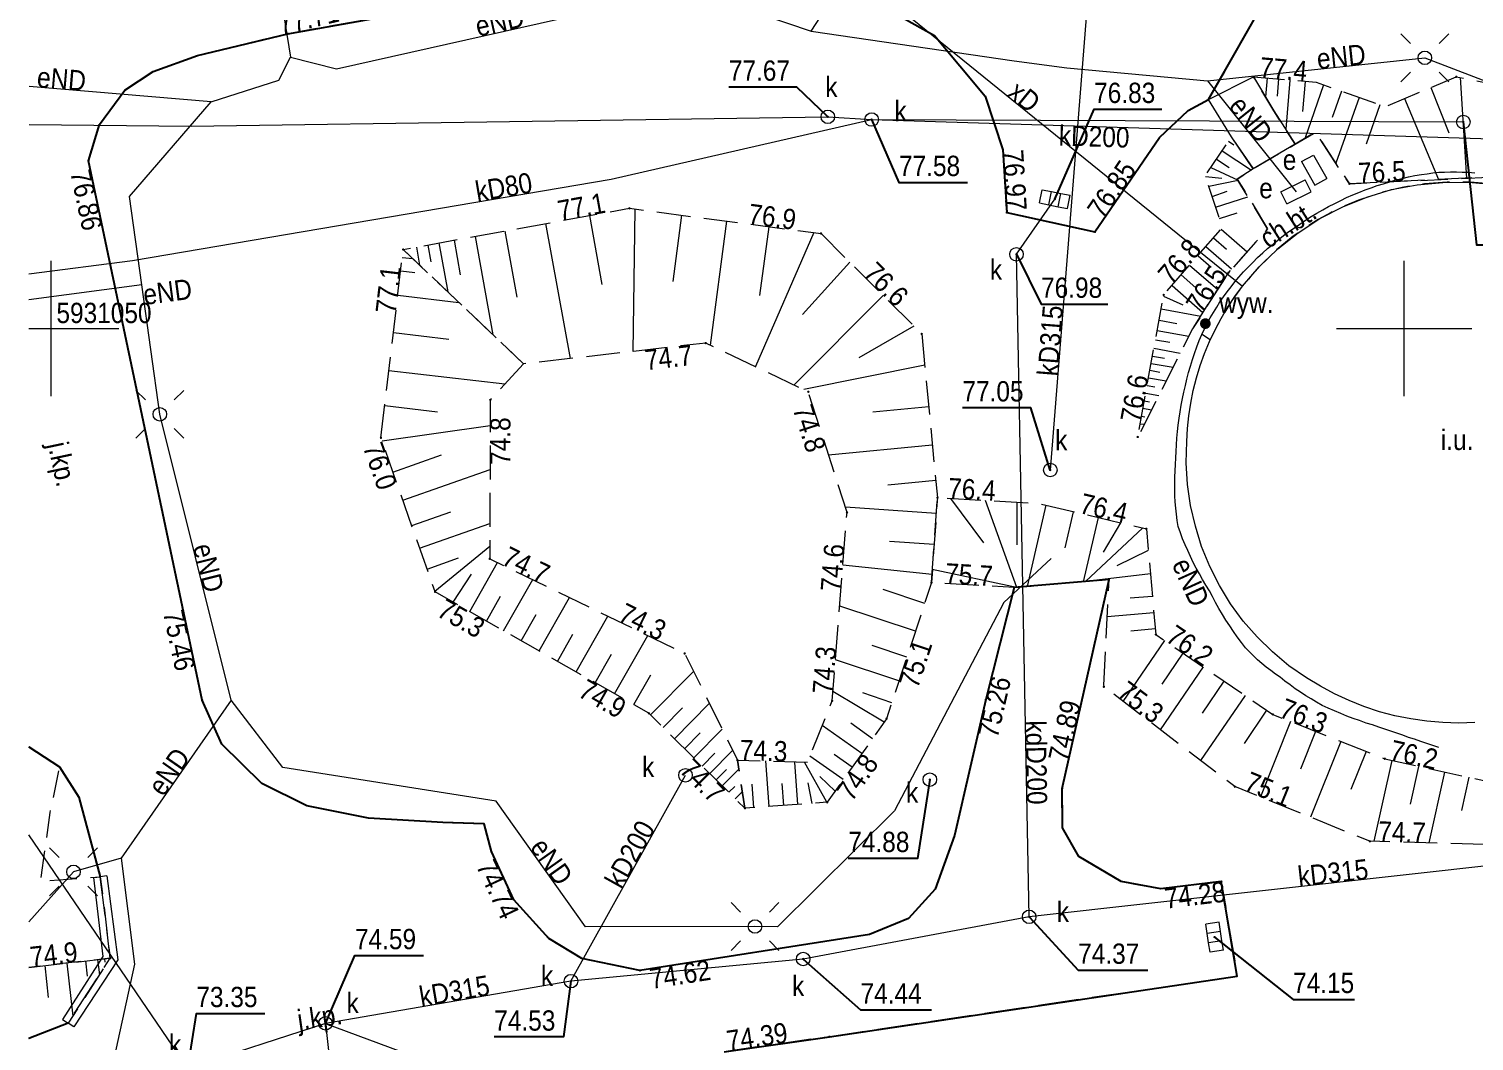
# Model space of a CAD drawing. Extents: x 6533599 to 6533816, y 5930979 to 5931116.
# Drawn here: x 6533599.2 to 6533652.6, y 5931023.7 to 5931061.1 of the extents above; entities that cross this region are included whole.
import ezdxf
from ezdxf.enums import TextEntityAlignment as Align

# ---------------------------------------------------------------- set-up
doc = ezdxf.new("R2010")
doc.units = 0
for name, pattern in [('1.5_0.5', [2, 1.5, -0.5]), ('mz1.0_0.5', [1.5, 1, -0.5]), ('mz1.25_0.5', [1.75, 1.25, -0.5])]:
    doc.linetypes.add(name, pattern=pattern)
doc.layers.get('0').update_dxf_attribs({"color": 2, "lineweight": 5})
doc.styles.get("Standard").update_dxf_attribs({"font": 'txt', "width": 0.75})
doc.linetypes.add('450-500k', pattern='A,2.5,0,[7,ksztalty.shx,S=0.714,R=0,X=0,Y=0],2.5', length=5)

# ---------------------------------------------------------------- blocks, each defined once
blk = doc.blocks.new('SM01')
at = {"color": 0, "linetype": 'Continuous', "lineweight": 13}
for p, q in [((-0.53, 0.531), (-0.883, 0.884)), ((0.531, 0.531), (0.884, 0.884)), ((-0.53, -0.53), (-0.883, -0.883)), ((0.531, -0.53), (0.884, -0.883))]:
    blk.add_line(p, q, dxfattribs=at)
blk.add_circle((0, 0), 0.25, dxfattribs=at)
blk = doc.blocks.new('PW02')
at = {"linetype": 'Continuous', "lineweight": 13}
h = blk.add_hatch(color=0, dxfattribs=at)
edge = h.paths.add_edge_path()
edge.add_arc((0, 0), 0.045, 0, 360)
blk = doc.blocks.new('PW01')
at = {"linetype": 'Continuous', "lineweight": 13}
h = blk.add_hatch(color=0, dxfattribs=at)
edge = h.paths.add_edge_path()
edge.add_arc((0, 0), 0.045, 0, 360)
blk = doc.blocks.new('US22')
at = {"color": 0, "linetype": 'Continuous', "lineweight": 13}
blk.add_circle((0, 0), 0.25, dxfattribs=at)
blk = doc.blocks.new('US05')
at = {"color": 0, "linetype": 'Continuous', "lineweight": 13}
for p, q in [((-0.525, -0.25), (-0.525, 0.25)), ((-0.525, 0.25), (-0.175, 0.25)), ((-0.175, -0.25), (-0.175, 0.25)), ((-0.175, 0.25), (0.175, 0.25)), ((0.175, -0.25), (0.175, 0.25)), ((0.175, 0.25), (0.525, 0.25)), ((0.525, -0.25), (0.525, 0.25)), ((-0.525, -0.25), (-0.175, -0.25)), ((-0.175, -0.25), (0.175, -0.25)), ((0.175, -0.25), (0.525, -0.25))]:
    blk.add_line(p, q, dxfattribs=at)
blk = doc.blocks.new('US24')
at = {"linetype": 'Continuous', "lineweight": 0}
h = blk.add_hatch(color=0, dxfattribs=at)
edge = h.paths.add_edge_path()
edge.add_arc((0, 0), 0.2, 0, 360)
blk = doc.blocks.new('US18')
at = {"color": 0, "linetype": 'Continuous', "lineweight": 13}
for p, q in [((-0.5, -0.25), (-0.5, 0.25)), ((-0.5, 0.25), (0.5, 0.25)), ((0.5, -0.25), (0.5, 0.25)), ((-0.5, -0.25), (0.5, -0.25))]:
    blk.add_line(p, q, dxfattribs=at)

msp = doc.modelspace()

# ---------------------------------------------------------------- linework, layer by layer
at = {"layer": '000 Inne (niezydentyfikowane)', "color": 7, "linetype": 'CONTINUOUS', "lineweight": 13}
for p, q in [((6533644.93, 5931059.26), (6533644.87, 5931058.56)), ((6533645.35, 5931059.22), (6533645.3, 5931058.58)), ((6533652.06, 5931059.27), (6533652.3, 5931055.55)), ((6533645.77, 5931059.18), (6533645.62, 5931057.36)), ((6533646.34, 5931059.13), (6533646.24, 5931058.02)), ((6533647.02, 5931059), (6533646.32, 5931057.01)), ((6533647.68, 5931058.77), (6533647.34, 5931057.8)), ((6533650.98, 5931058.91), (6533651.64, 5931057.23)), ((6533648.33, 5931058.54), (6533647.47, 5931056.11)), ((6533649.1, 5931058.27), (6533648.59, 5931056.81)), ((6533650.01, 5931058.5), (6533651.26, 5931055.5)), ((6533643.27, 5931056.57), (6533644.35, 5931055.85)), ((6533643.5, 5931056.92), (6533643.7, 5931056.79)), ((6533643.06, 5931056.26), (6533643.53, 5931055.95)), ((6533642.66, 5931055.62), (6533643.26, 5931055.55)), ((6533642.78, 5931055.26), (6533643.86, 5931055.48)), ((6533642.85, 5931055.95), (6533643.86, 5931055.48)), ((6533642.9, 5931054.88), (6533643.45, 5931055.07)), ((6533621.57, 5931054.41), (6533621.5, 5931049.15)), ((6533643.03, 5931054.48), (6533644.22, 5931054.87)), ((6533618.27, 5931053.88), (6533619.18, 5931048.89)), ((6533619.89, 5931054.17), (6533620.35, 5931051.62)), ((6533623.3, 5931054.19), (6533622.98, 5931051.74)), ((6533624.96, 5931053.97), (6533624.35, 5931049.38)), ((6533643.17, 5931054.06), (6533643.82, 5931054.27)), ((6533615.67, 5931053.4), (6533616.33, 5931049.77)), ((6533616.77, 5931053.6), (6533617.21, 5931051.16)), ((6533628.18, 5931053.55), (6533626.03, 5931048.59)), ((6533626.52, 5931053.76), (6533626.18, 5931051.22)), ((6533642.95, 5931053.35), (6533643.43, 5931052.93)), ((6533643.23, 5931053.67), (6533644.19, 5931052.83)), ((6533613.5, 5931053.01), (6533613.62, 5931052.34)), ((6533613.92, 5931053.08), (6533614.03, 5931052.46)), ((6533614.33, 5931053.16), (6533614.66, 5931051.35)), ((6533614.89, 5931053.26), (6533615.12, 5931051.98)), ((6533642.67, 5931053.03), (6533643.62, 5931052.2)), ((6533612.98, 5931052.62), (6533613.37, 5931052.58)), ((6533629.51, 5931052.45), (6533627.77, 5931050.52)), ((6533642.07, 5931052.34), (6533643.11, 5931051.44)), ((6533642.38, 5931052.69), (6533642.87, 5931052.27)), ((6533612.92, 5931052.13), (6533613.44, 5931052.07)), ((6533641.75, 5931051.98), (6533642.3, 5931051.5)), ((6533612.81, 5931051.23), (6533615.07, 5931050.96)), ((6533630.75, 5931051.22), (6533627.45, 5931047.91)), ((6533641.42, 5931051.59), (6533642.56, 5931050.59)), ((6533641.02, 5931050.72), (6533642.48, 5931050.46)), ((6533641.1, 5931051.19), (6533641.82, 5931050.87)), ((6533640.94, 5931050.31), (6533641.59, 5931050.19)), ((6533612.65, 5931049.85), (6533614.7, 5931049.61)), ((6533631.88, 5931050.09), (6533629.85, 5931048.91)), ((6533640.87, 5931049.93), (6533642.04, 5931049.71)), ((6533640.75, 5931049.27), (6533641.72, 5931049.09)), ((6533640.81, 5931049.58), (6533641.34, 5931049.49)), ((6533632.28, 5931048.64), (6533627.81, 5931047.74)), ((6533640.65, 5931048.71), (6533641.46, 5931048.57)), ((6533640.7, 5931048.98), (6533641.14, 5931048.9)), ((6533612.48, 5931048.45), (6533616.77, 5931047.95)), ((6533640.55, 5931048.18), (6533641.2, 5931048.06)), ((6533640.6, 5931048.46), (6533640.97, 5931048.39)), ((6533640.45, 5931047.61), (6533640.93, 5931047.52)), ((6533640.5, 5931047.89), (6533640.78, 5931047.84)), ((6533612.33, 5931047.15), (6533614.28, 5931046.92)), ((6533632.43, 5931047.11), (6533630.36, 5931046.91)), ((6533640.34, 5931047.05), (6533640.66, 5931046.99)), ((6533640.39, 5931047.33), (6533640.59, 5931047.29)), ((6533612.23, 5931045.85), (6533616.23, 5931046.41)), ((6533640.24, 5931046.48), (6533640.39, 5931046.46)), ((6533640.29, 5931046.76), (6533640.41, 5931046.74)), ((6533612.63, 5931044.69), (6533614.43, 5931045.33)), ((6533632.56, 5931045.69), (6533628.73, 5931045.32)), ((6533613, 5931043.66), (6533616.22, 5931044.79)), ((6533632.69, 5931044.38), (6533630.92, 5931044.21)), ((6533613.33, 5931042.72), (6533614.77, 5931043.23)), ((6533632.71, 5931043.16), (6533629.35, 5931043.4)), ((6533633.23, 5931043.72), (6533634.45, 5931042.08)), ((6533634.51, 5931043.65), (6533635.67, 5931040.44)), ((6533635.69, 5931043.58), (6533635.68, 5931042.01)), ((6533636.76, 5931043.47), (6533636.06, 5931040.47)), ((6533637.77, 5931043.23), (6533637.46, 5931041.9)), ((6533613.62, 5931041.88), (6533616.21, 5931042.79)), ((6533638.69, 5931043.02), (6533638.14, 5931040.64)), ((6533639.52, 5931042.82), (6533638.87, 5931041.74)), ((6533632.63, 5931042.02), (6533630.98, 5931042.13)), ((6533640.34, 5931042.63), (6533638.22, 5931040.65)), ((6533614.18, 5931040.29), (6533616.21, 5931041.96)), ((6533640.54, 5931041.8), (6533639.38, 5931041.23)), ((6533613.9, 5931041.1), (6533615.06, 5931041.53)), ((6533615.47, 5931039.54), (6533616.5, 5931041.35)), ((6533632.55, 5931040.91), (6533629.26, 5931041.25)), ((6533632.56, 5931041.11), (6533635.67, 5931040.44)), ((6533614.86, 5931039.89), (6533615.54, 5931040.92)), ((6533616.72, 5931038.83), (6533617.8, 5931040.72)), ((6533640.62, 5931040.93), (6533638.22, 5931040.65)), ((6533616.09, 5931039.19), (6533616.61, 5931040.11)), ((6533618.03, 5931038.09), (6533619.16, 5931040.06)), ((6533632.28, 5931039.84), (6533630.75, 5931040.35)), ((6533640.69, 5931040.1), (6533639.87, 5931040.03)), ((6533631.94, 5931038.82), (6533629.14, 5931039.74)), ((6533640.75, 5931039.49), (6533639.02, 5931039.34)), ((6533617.37, 5931038.46), (6533617.92, 5931039.43)), ((6533619.4, 5931037.31), (6533620.57, 5931039.37)), ((6533618.71, 5931037.7), (6533619.28, 5931038.71)), ((6533620.82, 5931036.5), (6533622.05, 5931038.65)), ((6533641.14, 5931038.47), (6533639.6, 5931036.22)), ((6533640.8, 5931038.9), (6533639.9, 5931038.82)), ((6533620.11, 5931036.91), (6533620.71, 5931037.96)), ((6533631.62, 5931037.86), (6533630.34, 5931038.28)), ((6533641.82, 5931038), (6533641.04, 5931036.86)), ((6533622.15, 5931035.72), (6533623.74, 5931037.33)), ((6533631.33, 5931036.98), (6533628.98, 5931037.75)), ((6533642.57, 5931037.5), (6533640.98, 5931035.17)), ((6533621.53, 5931036.1), (6533622.16, 5931037.2)), ((6533643.33, 5931036.97), (6533642.53, 5931035.79)), ((6533630.78, 5931035.45), (6533628.89, 5931036.58)), ((6533631.06, 5931036.17), (6533629.99, 5931036.53)), ((6533644.12, 5931036.44), (6533642.47, 5931034.04)), ((6533622.62, 5931035.26), (6533623.33, 5931035.98)), ((6533623.04, 5931034.84), (6533624.32, 5931036.14)), ((6533644.91, 5931035.9), (6533644.08, 5931034.67)), ((6533623.75, 5931034.13), (6533624.8, 5931035.19)), ((6533629.96, 5931034.29), (6533628.49, 5931035.33)), ((6533630.35, 5931034.84), (6533629.55, 5931035.41)), ((6533645.8, 5931035.48), (6533644.69, 5931032.69)), ((6533623.41, 5931034.47), (6533623.99, 5931035.06)), ((6533646.72, 5931035.11), (6533646.17, 5931033.71)), ((6533647.65, 5931034.74), (6533646.54, 5931031.94)), ((6533624.06, 5931033.83), (6533624.53, 5931034.31)), ((6533624.34, 5931033.56), (6533625.18, 5931034.41)), ((6533629.27, 5931033.33), (6533628.04, 5931034.2)), ((6533629.6, 5931033.79), (6533628.93, 5931034.26)), ((6533648.59, 5931034.37), (6533648.03, 5931032.97)), ((6533624.58, 5931033.32), (6533624.96, 5931033.7)), ((6533624.8, 5931033.1), (6533625.41, 5931033.72)), ((6533626.53, 5931032.33), (6533626.41, 5931034.02)), ((6533627.59, 5931032.41), (6533627.48, 5931033.98)), ((6533628.67, 5931032.49), (6533627.84, 5931033.97)), ((6533649.54, 5931034.04), (6533648.88, 5931031.05)), ((6533650.53, 5931033.82), (6533650.22, 5931032.42)), ((6533651.49, 5931033.61), (6533650.91, 5931030.99)), ((6533625.04, 5931032.86), (6533625.26, 5931033.08)), ((6533625.97, 5931032.29), (6533625.91, 5931033.16)), ((6533627.07, 5931032.37), (6533627.01, 5931033.19)), ((6533628.12, 5931032.45), (6533627.98, 5931033.21)), ((6533628.97, 5931032.9), (6533628.41, 5931033.44)), ((6533652.38, 5931033.42), (6533652.11, 5931032.19)), ((6533625.28, 5931032.62), (6533625.54, 5931032.88)), ((6533601.72, 5931026.68), (6533601.79, 5931026.11)), ((6533601.98, 5931026.71), (6533601.99, 5931026.58)), ((6533599.77, 5931026.46), (6533599.9, 5931025.28)), ((6533600.58, 5931026.55), (6533600.8, 5931024.59)), ((6533601.27, 5931026.63), (6533601.33, 5931026.07))]:
    msp.add_line(p, q, dxfattribs=at)
at = {"layer": 'chodnik (powierzchnia)', "color": 7, "linetype": 'mz1.0_0.5', "lineweight": 18, "flags": 128}
msp.add_lwpolyline([(6533658.56, 5931052.93), (6533657.9, 5931053.46), (6533657.21, 5931053.93), (6533656.47, 5931054.34), (6533655.71, 5931054.68), (6533654.91, 5931054.97), (6533654.1, 5931055.18), (6533653.27, 5931055.33), (6533652.43, 5931055.41), (6533651.59, 5931055.41), (6533650.75, 5931055.35), (6533649.92, 5931055.21), (6533649.11, 5931055.01), (6533648.31, 5931054.74), (6533647.8, 5931054.53), (6533647.3, 5931054.29), (6533646.82, 5931054.03), (6533646.35, 5931053.73), (6533645.9, 5931053.41), (6533645.47, 5931053.07), (6533645.06, 5931052.7), (6533644.67, 5931052.31), (6533644.3, 5931051.9), (6533643.95, 5931051.47), (6533643.63, 5931051.03), (6533643.34, 5931050.56), (6533643.07, 5931050.08), (6533642.83, 5931049.58), (6533642.18, 5931049.99), (6533643.5, 5931052.06), (6533644.95, 5931053.68), (6533643.83, 5931055.52), (6533644.42, 5931055.9), (6533645.97, 5931056.81), (6533646.72, 5931057.25), (6533647.97, 5931055.35), (6533655.02, 5931055.68), (6533659.03, 5931053.59)], close=True, dxfattribs=at)
msp.add_lwpolyline([(6533599.185, 5931034.543), (6533600.31, 5931033.8), (6533599.96, 5931032.12), (6533599.6, 5931029.57), (6533601.82, 5931029.74), (6533602.19, 5931026.73), (6533599.184, 5931026.391)], dxfattribs=at)
at = {"layer": 'inne urządzenie techniczne - siec inna (powierzchnia)', "color": 7, "linetype": 'CONTINUOUS', "lineweight": 18, "flags": 128}
msp.add_lwpolyline([(6533652.61, 5931035.44), (6533652.01, 5931035.42), (6533651.42, 5931035.44), (6533650.83, 5931035.49), (6533650.24, 5931035.57), (6533649.65, 5931035.69), (6533649.08, 5931035.84), (6533648.51, 5931036.03), (6533647.96, 5931036.25), (6533647.42, 5931036.5), (6533646.9, 5931036.78), (6533646.39, 5931037.09), (6533645.74, 5931037.54), (6533645.13, 5931038.05), (6533644.57, 5931038.6), (6533644.05, 5931039.19), (6533643.58, 5931039.83), (6533643.17, 5931040.5), (6533642.81, 5931041.21), (6533642.51, 5931041.94), (6533642.28, 5931042.69), (6533642.1, 5931043.46), (6533641.99, 5931044.24), (6533641.94, 5931045.03), (6533641.96, 5931045.82), (6533641.99, 5931046.3), (6533642.04, 5931046.77), (6533642.11, 5931047.24), (6533642.2, 5931047.71), (6533642.32, 5931048.17), (6533642.46, 5931048.63), (6533642.62, 5931049.08), (6533642.8, 5931049.52), (6533643.01, 5931049.95), (6533643.23, 5931050.37), (6533643.47, 5931050.78), (6533643.74, 5931051.18), (6533644.02, 5931051.56), (6533644.64, 5931052.28), (6533645.33, 5931052.94), (6533646.08, 5931053.54), (6533646.88, 5931054.06), (6533647.73, 5931054.5), (6533648.62, 5931054.85), (6533649.53, 5931055.13), (6533650.47, 5931055.31), (6533651.42, 5931055.4), (6533652.37, 5931055.41), (6533653.32, 5931055.32)], dxfattribs=at)
at = {"layer": 'jezdnia (powierzchnia)', "color": 7, "linetype": '1.5_0.5', "lineweight": 18, "flags": 128}
for points in [[(6533600.03, 5931071.72), (6533600.61, 5931070.06), (6533601.18, 5931069.04), (6533601.69, 5931068.43), (6533602.06, 5931068.01), (6533604.53, 5931066.09), (6533606.13, 5931065.27), (6533607.6, 5931065.06), (6533613.58, 5931066.48), (6533615.17, 5931066.86), (6533615.77, 5931067.21), (6533616.51, 5931068.14), (6533616.88, 5931069.6), (6533616.81, 5931070.81), (6533623.41, 5931072.42), (6533622.11, 5931077.92), (6533623.49, 5931078.29), (6533622.94, 5931080.34), (6533621.6, 5931080.06), (6533621.2, 5931081.73), (6533625.9, 5931082.69), (6533626.47, 5931080.79), (6533627.43, 5931077), (6533627.94, 5931076.51), (6533633.1, 5931074.92), (6533632.47, 5931071.02), (6533630.22, 5931070.82), (6533628.29, 5931070.39), (6533627.47, 5931069.89), (6533627.26, 5931068.87), (6533627.8, 5931067.88), (6533631.82, 5931065.28), (6533645.04, 5931062.47), (6533642.77, 5931058.46), (6533642.02, 5931058.05), (6533640.95, 5931057.06), (6533638.57, 5931053.57), (6533635.31, 5931054.29), (6533635.17, 5931056.6), (6533634.52, 5931058.58), (6533632.64, 5931060.83), (6533631.08, 5931061.7), (6533624.74, 5931063.75), (6533608.75, 5931060.89), (6533605.41, 5931060.09), (6533603.78, 5931059.5), (6533602.73, 5931058.8), (6533601.79, 5931057.54), (6533601.38, 5931056.2), (6533605.58, 5931036.27), (6533606.31, 5931034.64), (6533607.79, 5931033.18), (6533609.45, 5931032.36), (6533611.73, 5931031.91), (6533614.48, 5931031.75), (6533616, 5931031.69), (6533616.27, 5931030.67), (6533617.1, 5931028.89), (6533618.39, 5931027.46), (6533619.61, 5931026.72), (6533621.76, 5931026.28), (6533630.24, 5931027.61), (6533631.68, 5931028.2), (6533632.67, 5931029.28), (6533633.38, 5931031.26), (6533634.54, 5931036.29), (6533635.59, 5931040.43), (6533639.09, 5931040.72), (6533637.36, 5931033), (6533637.37, 5931031.55), (6533637.97, 5931030.49), (6533639.54, 5931029.56), (6533641, 5931029.29), (6533643.24, 5931029.56), (6533643.83, 5931026.07), (6533628.76, 5931023.83), (6533599.184, 5931019.61)], [(6533599.184, 5931023.763), (6533600.63, 5931024.33), (6533602.19, 5931026.73), (6533601.82, 5931029.74), (6533601.03, 5931032.68), (6533600.31, 5931033.8), (6533599.185, 5931034.543)]]:
    msp.add_lwpolyline(points, dxfattribs=at)
at = {"layer": 'krawężnik (linia)', "color": 7, "linetype": 'CONTINUOUS', "lineweight": 25, "flags": 128}
for points in [[(6533599.184, 5931019.61), (6533628.76, 5931023.83), (6533643.83, 5931026.07), (6533643.24, 5931029.56), (6533641, 5931029.29), (6533639.54, 5931029.56), (6533637.97, 5931030.49), (6533637.37, 5931031.55), (6533637.36, 5931033), (6533639.09, 5931040.72), (6533635.59, 5931040.43), (6533634.54, 5931036.29), (6533633.38, 5931031.26), (6533632.67, 5931029.28), (6533631.68, 5931028.2), (6533630.24, 5931027.61), (6533621.76, 5931026.28), (6533619.61, 5931026.72), (6533618.39, 5931027.46), (6533617.1, 5931028.89), (6533616.27, 5931030.67), (6533616, 5931031.69), (6533614.48, 5931031.75), (6533611.73, 5931031.91), (6533609.45, 5931032.36), (6533607.79, 5931033.18), (6533606.31, 5931034.64), (6533605.58, 5931036.27), (6533601.38, 5931056.2), (6533601.79, 5931057.54), (6533602.73, 5931058.8), (6533603.78, 5931059.5), (6533605.41, 5931060.09), (6533608.75, 5931060.89), (6533624.74, 5931063.75)], [(6533631.08, 5931061.7), (6533632.64, 5931060.83), (6533634.52, 5931058.58), (6533635.17, 5931056.6), (6533635.31, 5931054.29), (6533638.57, 5931053.57), (6533640.95, 5931057.06), (6533642.02, 5931058.05), (6533642.77, 5931058.46), (6533645.04, 5931062.47)], [(6533599.185, 5931034.543), (6533600.31, 5931033.8), (6533601.03, 5931032.68), (6533601.82, 5931029.74)], [(6533600.63, 5931024.33), (6533599.184, 5931023.763)]]:
    msp.add_lwpolyline(points, dxfattribs=at)
at = {"layer": 'murek oporowy (linia)', "color": 0, "lineweight": 18}
for p, q in [((6533601.572, 5931029.709), (6533601.82, 5931029.74)), ((6533601.572, 5931029.709), (6533601.914, 5931026.794)), ((6533601.914, 5931026.794), (6533600.421, 5931024.466)), ((6533600.421, 5931024.466), (6533600.63, 5931024.33))]:
    msp.add_line(p, q, dxfattribs=at)
at = {"layer": 'murek oporowy (linia)', "color": 0, "linetype": '450-500k', "lineweight": 18}
for p, q in [((6533602.068, 5931029.771), (6533601.82, 5931029.74)), ((6533602.068, 5931029.771), (6533602.466, 5931026.666)), ((6533602.466, 5931026.666), (6533600.839, 5931024.194)), ((6533600.839, 5931024.194), (6533600.63, 5931024.33))]:
    msp.add_line(p, q, dxfattribs=at)
at = {"layer": 'przewód elektroenergetyczny (linia)', "color": 1, "linetype": 'CONTINUOUS', "lineweight": 18, "flags": 128}
for points in [[(6533607.44, 5931068.68), (6533607.7, 5931067.12), (6533608.85, 5931060.03), (6533610.55, 5931059.6), (6533623.56, 5931062.53), (6533628.08, 5931060.99), (6533632.74, 5931068.15)], [(6533628.08, 5931060.99), (6533635.59, 5931059.89), (6533637.53, 5931059.63), (6533642.73, 5931059.15), (6533650.76, 5931060), (6533655.41, 5931058.21), (6533658.21, 5931056.32), (6533661.57, 5931053.29), (6533664.95, 5931047.53), (6533666.74, 5931047)], [(6533636.95, 5931041.5), (6533635.21, 5931039.87), (6533631.16, 5931032.18), (6533626.84, 5931027.89), (6533626.01, 5931027.9), (6533619.75, 5931027.89), (6533616.45, 5931032.53), (6533608.57, 5931033.78), (6533606.65, 5931036.27), (6533604.02, 5931046.83), (6533603.36, 5931051.61), (6533602.9, 5931054.88), (6533605.92, 5931058.38), (6533608.42, 5931059.18), (6533608.85, 5931060.03)], [(6533605.92, 5931058.38), (6533599.187, 5931058.941)], [(6533642.73, 5931059.15), (6533646, 5931055.05)], [(6533651.27, 5931034.52), (6533651.05, 5931034.59), (6533650.83, 5931034.67), (6533650.61, 5931034.74), (6533650.38, 5931034.82), (6533650.16, 5931034.89), (6533649.94, 5931034.97), (6533649.72, 5931035.04), (6533649.5, 5931035.12), (6533649.28, 5931035.19), (6533649.06, 5931035.27), (6533648.82, 5931035.35), (6533648.59, 5931035.42), (6533648.35, 5931035.51), (6533648.11, 5931035.59), (6533647.88, 5931035.68), (6533647.65, 5931035.77), (6533647.42, 5931035.87), (6533647.19, 5931035.97), (6533646.96, 5931036.07), (6533646.76, 5931036.19), (6533646.56, 5931036.31), (6533646.36, 5931036.43), (6533646.16, 5931036.56), (6533645.97, 5931036.69), (6533645.78, 5931036.83), (6533645.59, 5931036.97), (6533645.41, 5931037.11), (6533645.24, 5931037.23), (6533645.07, 5931037.36), (6533644.9, 5931037.49), (6533644.74, 5931037.62), (6533644.58, 5931037.76), (6533644.43, 5931037.9), (6533644.28, 5931038.05), (6533644.13, 5931038.2), (6533643.98, 5931038.4), (6533643.83, 5931038.6), (6533643.69, 5931038.8), (6533643.55, 5931039.01), (6533643.41, 5931039.22), (6533643.28, 5931039.43), (6533643.15, 5931039.65), (6533643.03, 5931039.87), (6533642.91, 5931040.09), (6533642.8, 5931040.31), (6533642.67, 5931040.51), (6533642.55, 5931040.72), (6533642.43, 5931040.93), (6533642.31, 5931041.14), (6533642.2, 5931041.35), (6533642.1, 5931041.57), (6533642, 5931041.79), (6533641.9, 5931042.01), (6533641.81, 5931042.23), (6533641.73, 5931042.45), (6533641.65, 5931042.68), (6533641.61, 5931042.91), (6533641.58, 5931043.14), (6533641.56, 5931043.36), (6533641.54, 5931043.59), (6533641.52, 5931043.82), (6533641.52, 5931044.05), (6533641.52, 5931044.28), (6533641.52, 5931044.51), (6533641.53, 5931044.74), (6533641.55, 5931044.97), (6533641.56, 5931045.22), (6533641.57, 5931045.46), (6533641.58, 5931045.7), (6533641.6, 5931045.95), (6533641.62, 5931046.19), (6533641.65, 5931046.43), (6533641.68, 5931046.68), (6533641.72, 5931046.92), (6533641.76, 5931047.16), (6533641.8, 5931047.41), (6533641.85, 5931047.65), (6533641.91, 5931047.89), (6533641.96, 5931048.13), (6533642.03, 5931048.37), (6533642.1, 5931048.61), (6533642.17, 5931048.85), (6533642.25, 5931049.08), (6533642.33, 5931049.32), (6533642.42, 5931049.55), (6533642.52, 5931049.78), (6533642.62, 5931049.99), (6533642.72, 5931050.19), (6533642.83, 5931050.39), (6533642.95, 5931050.59), (6533643.07, 5931050.79), (6533643.19, 5931050.98), (6533643.32, 5931051.17), (6533643.46, 5931051.36), (6533643.6, 5931051.54), (6533643.74, 5931051.72), (6533643.89, 5931051.9), (6533644.06, 5931052.09), (6533644.23, 5931052.27), (6533644.41, 5931052.44), (6533644.58, 5931052.62), (6533644.77, 5931052.79), (6533644.95, 5931052.95), (6533645.15, 5931053.12), (6533645.34, 5931053.27), (6533645.54, 5931053.43), (6533645.74, 5931053.58), (6533645.94, 5931053.72), (6533646.14, 5931053.86), (6533646.35, 5931054), (6533646.56, 5931054.14), (6533646.77, 5931054.26), (6533646.99, 5931054.39), (6533647.2, 5931054.51), (6533647.43, 5931054.62), (6533647.65, 5931054.73), (6533647.87, 5931054.84), (6533648.1, 5931054.94), (6533648.32, 5931055.03), (6533648.55, 5931055.12), (6533648.77, 5931055.2), (6533649, 5931055.28), (6533649.23, 5931055.35), (6533649.46, 5931055.42), (6533649.69, 5931055.49), (6533649.92, 5931055.54), (6533650.16, 5931055.6), (6533650.39, 5931055.65), (6533650.63, 5931055.69), (6533650.85, 5931055.72), (6533651.06, 5931055.75), (6533651.28, 5931055.77), (6533651.49, 5931055.78), (6533651.71, 5931055.79), (6533651.93, 5931055.79), (6533652.14, 5931055.78), (6533652.36, 5931055.77), (6533652.61, 5931055.75)], [(6533603.36, 5931051.61), (6533599.186, 5931051.057)], [(6533606.65, 5931036.27), (6533602.59, 5931030.43), (6533600.83, 5931029.92), (6533599.184, 5931028.076)], [(6533602.59, 5931030.43), (6533603.09, 5931026.51), (6533600, 5931012.41), (6533599.183, 5931012.152)]]:
    msp.add_lwpolyline(points, dxfattribs=at)
at = {"layer": 'przewód kanalizacyjny (linia)', "color": 34, "linetype": 'CONTINUOUS', "lineweight": 18, "flags": 128}
for points in [[(6533638.55, 5931065.38), (6533636.92, 5931044.77)], [(6533599.186, 5931052.02), (6533603.01, 5931052.51), (6533620.69, 5931055.52), (6533630.32, 5931057.72)], [(6533599.187, 5931057.538), (6533605.18, 5931057.48), (6533628.7, 5931057.82), (6533630.32, 5931057.72), (6533655.19, 5931056.95)], [(6533630.32, 5931057.72), (6533652.18, 5931057.63)], [(6533636.14, 5931028.26), (6533635.67, 5931052.74), (6533637.09, 5931054.78)], [(6533653.12, 5931035.41), (6533654.05, 5931030.25), (6533636.14, 5931028.26), (6533627.79, 5931026.7), (6533619.21, 5931025.88), (6533610.14, 5931024.32), (6533605.06, 5931022.67), (6533599.184, 5931021.686)], [(6533619.21, 5931025.88), (6533623.44, 5931033.49)], [(6533605.06, 5931022.67), (6533599.185, 5931031.287)], [(6533610.14, 5931024.32), (6533613.29, 5931023.15)], [(6533610.14, 5931024.32), (6533610.38, 5931022.22)]]:
    msp.add_lwpolyline(points, dxfattribs=at)
at = {"layer": 'przewód niezidentyfikowany (linia)', "color": 7, "linetype": 'CONTINUOUS', "lineweight": 18, "flags": 128}
msp.add_lwpolyline([(6533622.33, 5931076.98), (6533624.87, 5931077.56), (6533627.55, 5931064.9), (6533644.02, 5931051.56)], dxfattribs=at)
at = {"layer": 'punkt o określonej wysokości (sieć kanalizacyjna)-Atr2', "color": 7, "flags": 128}
for points in [[(6533628.7, 5931057.82), (6533627.55, 5931058.92), (6533625.045, 5931058.92)], [(6533630.32, 5931057.72), (6533631.33, 5931055.4), (6533633.862, 5931055.4)], [(6533637.09, 5931054.78), (6533638.54, 5931058.1), (6533641.04, 5931058.1)], [(6533652.18, 5931057.63), (6533652.67, 5931053.09), (6533654.904, 5931053.09)], [(6533635.67, 5931052.74), (6533636.58, 5931050.9), (6533639.048, 5931050.9)], [(6533636.92, 5931044.77), (6533636.2, 5931047.07), (6533633.674, 5931047.07)], [(6533632.47, 5931033.33), (6533632.02, 5931030.42), (6533629.456, 5931030.42)], [(6533636.14, 5931028.26), (6533637.95, 5931026.29), (6533640.519, 5931026.29)], [(6533642.99, 5931027.51), (6533645.89, 5931025.21), (6533648.161, 5931025.21)], [(6533610.14, 5931024.32), (6533611.23, 5931026.83), (6533613.762, 5931026.83)], [(6533627.79, 5931026.7), (6533629.91, 5931024.82), (6533632.537, 5931024.82)], [(6533619.21, 5931025.88), (6533618.94, 5931023.82), (6533616.376, 5931023.82)], [(6533605.06, 5931022.67), (6533605.37, 5931024.69), (6533607.902, 5931024.69)]]:
    msp.add_lwpolyline(points, dxfattribs=at)
at = {"layer": 'schody w ciągu komunikacyjnym', "color": 7, "linetype": 'CONTINUOUS', "lineweight": 18, "flags": 128}
msp.add_lwpolyline([(6533645.18, 5931058.04), (6533645.97, 5931056.81), (6533644.42, 5931055.9), (6533643.61, 5931057.08), (6533642.77, 5931058.46), (6533644.43, 5931059.3)], close=True, dxfattribs=at)
msp.add_lwpolyline([(6533645.18, 5931058.04), (6533645.97, 5931056.81), (6533644.42, 5931055.9), (6533643.61, 5931057.08), (6533642.77, 5931058.46), (6533644.43, 5931059.3)], close=True, dxfattribs=at)
at = {"layer": 'skarpa nieumocniona (powierzchnia)', "color": 7, "linetype": 'mz1.25_0.5', "lineweight": 18, "flags": 128}
for points in [[(6533655.06, 5931058.68), (6533659.16, 5931055.08), (6533659.03, 5931053.59), (6533655.02, 5931055.68), (6533647.97, 5931055.35), (6533646.72, 5931057.25), (6533645.97, 5931056.81), (6533645.18, 5931058.04), (6533644.43, 5931059.3), (6533646.74, 5931059.1), (6533649.3, 5931058.2), (6533651.92, 5931059.3)], [(6533644.42, 5931055.9), (6533643.83, 5931055.52), (6533644.95, 5931053.68), (6533643.5, 5931052.06), (6533642.18, 5931049.99), (6533640.15, 5931045.99), (6533641.11, 5931051.24), (6533643.28, 5931053.73), (6533642.65, 5931055.64), (6533643.61, 5931057.08)], [(6533628.45, 5931053.51), (6533632.17, 5931049.8), (6533632.75, 5931043.75), (6533632.53, 5931040.61), (6533630.87, 5931035.58), (6533628.68, 5931032.49), (6533625.64, 5931032.27), (6533625.36, 5931034.05), (6533627.95, 5931033.97), (6533628.86, 5931036.24), (6533629.41, 5931043.2), (6533627.98, 5931047.66), (6533624.19, 5931049.46), (6533617.46, 5931048.69), (6533613.01, 5931052.92), (6533621.37, 5931054.44)], [(6533617.46, 5931048.69), (6533616.23, 5931047.36), (6533616.21, 5931041.49), (6533623.41, 5931037.99), (6533625.36, 5931034.05), (6533625.64, 5931032.27), (6533622.09, 5931035.78), (6533614.19, 5931040.27), (6533612.19, 5931045.96), (6533613.01, 5931052.92)], [(6533666.18, 5931040.77), (6533664.68, 5931036.59), (6533662.61, 5931032.98), (6533660.53, 5931030.71), (6533655.38, 5931030.86), (6533648.73, 5931031.05), (6533643.74, 5931033.07), (6533638.9, 5931036.76), (6533639.09, 5931040.72), (6533635.59, 5931040.43), (6533632.53, 5931040.61), (6533632.75, 5931043.75), (6533636.45, 5931043.54), (6533640.47, 5931042.6), (6533640.82, 5931038.69), (6533645.14, 5931035.74), (6533649.28, 5931034.1), (6533653.9, 5931033.08), (6533658.14, 5931032.14), (6533660.38, 5931035.4), (6533664.31, 5931041.51), (6533664.97, 5931044.05)]]:
    msp.add_lwpolyline(points, close=True, dxfattribs=at)
for points in [[(6533599.184, 5931026.391), (6533602.19, 5931026.73), (6533600.63, 5931024.33)], [(6533600.63, 5931024.33), (6533599.184, 5931023.763)]]:
    msp.add_lwpolyline(points, dxfattribs=at)
at = {"layer": 'Wstawianie ramki sekcyjnej z opisem', "color": 7, "linetype": 'CONTINUOUS', "lineweight": 13, "flags": 128}
for points in [[(6533600, 5931047.5), (6533600, 5931052.5)], [(6533650, 5931047.5), (6533650, 5931052.5)], [(6533599.186, 5931050), (6533602.5, 5931050)], [(6533647.5, 5931050), (6533652.5, 5931050)]]:
    msp.add_lwpolyline(points, dxfattribs=at)

# ---------------------------------------------------------------- block references
at = {"layer": 'kratka ściekowa (punkt)', "color": 7, "linetype": 'CONTINUOUS', "lineweight": 18}
for p, rotation in [((6533637.09, 5931054.78), 348.689), ((6533642.99, 5931027.51), 98.793)]:
    msp.add_blockref('US05', p, dxfattribs=dict(at, rotation=rotation))
at = {"layer": 'latarnia (punkt)', "color": 7, "linetype": 'CONTINUOUS', "lineweight": 18}
for p in [(6533650.76, 5931060), (6533604.02, 5931046.83), (6533600.83, 5931029.92), (6533626.01, 5931027.9)]:
    msp.add_blockref('SM01', p, dxfattribs=at)
at = {"layer": 'punkt o określonej wysokości (sieć kanalizacyjna)', "color": 34, "linetype": 'CONTINUOUS', "lineweight": 13}
for p in [(6533628.7, 5931057.82), (6533630.32, 5931057.72), (6533652.18, 5931057.63), (6533635.67, 5931052.74), (6533642.65, 5931050.18), (6533636.92, 5931044.77), (6533632.47, 5931033.33), (6533636.14, 5931028.26), (6533627.79, 5931026.7), (6533619.21, 5931025.88), (6533610.14, 5931024.32)]:
    msp.add_blockref('PW01', p, dxfattribs=at)
for p, rotation in [((6533637.09, 5931054.78), 348.689), ((6533642.99, 5931027.51), 98.793)]:
    msp.add_blockref('PW01', p, dxfattribs=dict(at, rotation=rotation))
at = {"layer": 'punkt wysokościowy naturalny', "color": 7, "linetype": 'CONTINUOUS', "lineweight": 13}
for p in [(6533644.43, 5931059.3), (6533651.92, 5931059.3), (6533647.97, 5931055.35), (6533621.37, 5931054.44), (6533628.45, 5931053.51), (6533613.01, 5931052.92), (6533643.5, 5931052.06), (6533641.11, 5931051.24), (6533632.17, 5931049.8), (6533624.19, 5931049.46), (6533627.98, 5931047.66), (6533616.23, 5931047.36), (6533612.19, 5931045.96), (6533640.15, 5931045.99), (6533632.75, 5931043.75), (6533629.41, 5931043.2), (6533640.47, 5931042.6), (6533616.21, 5931041.49), (6533632.53, 5931040.61), (6533614.19, 5931040.27), (6533640.82, 5931038.69), (6533623.41, 5931037.99), (6533638.9, 5931036.76), (6533628.86, 5931036.24), (6533622.09, 5931035.78), (6533645.14, 5931035.74), (6533630.87, 5931035.58), (6533649.28, 5931034.1), (6533625.36, 5931034.05), (6533643.74, 5931033.07), (6533628.68, 5931032.49), (6533625.64, 5931032.27), (6533648.73, 5931031.05), (6533602.19, 5931026.73)]:
    msp.add_blockref('PW01', p, dxfattribs=at)
at = {"layer": 'punkt wysokościowy sztuczny', "color": 7, "linetype": 'CONTINUOUS', "lineweight": 13}
for p in [(6533608.75, 5931060.89), (6533601.38, 5931056.2), (6533635.31, 5931054.29), (6533638.57, 5931053.57), (6533605.58, 5931036.27), (6533634.54, 5931036.29), (6533637.36, 5931033), (6533616.27, 5931030.67), (6533643.24, 5931029.56), (6533621.76, 5931026.28), (6533628.76, 5931023.83)]:
    msp.add_blockref('PW02', p, dxfattribs=at)
at = {"layer": 'szafa elektroenergetyczna (punkt)', "color": 7, "linetype": 'CONTINUOUS', "lineweight": 18}
for p, rotation in [((6533646.67, 5931055.85), 299.248), ((6533646, 5931055.05), 26.175)]:
    msp.add_blockref('US18', p, dxfattribs=dict(at, rotation=rotation))
at = {"layer": 'wywietrznik (punkt)', "color": 7, "linetype": 'CONTINUOUS', "lineweight": 13}
msp.add_blockref('US24', (6533642.65, 5931050.18), dxfattribs=at)
at = {"layer": 'właz okrągły - siec kanalizacyjna (punkt)', "color": 7, "linetype": 'CONTINUOUS', "lineweight": 18}
for p in [(6533628.7, 5931057.82), (6533630.32, 5931057.72), (6533652.18, 5931057.63), (6533635.67, 5931052.74), (6533636.92, 5931044.77), (6533623.44, 5931033.49), (6533632.47, 5931033.33), (6533636.14, 5931028.26), (6533627.79, 5931026.7), (6533619.21, 5931025.88), (6533610.14, 5931024.32)]:
    msp.add_blockref('US22', p, dxfattribs=at)

# ---------------------------------------------------------------- texts
at = {"layer": 'chodnik (powierzchnia)-Atr17', "color": 7, "width": 0.9}
msp.add_text('ch.bt.', height=0.75, rotation=32.471, dxfattribs=at).set_placement((6533644.97, 5931052.93))
at = {"layer": 'inne urządzenie techniczne - siec inna (powierzchnia)-Atr17', "color": 7, "width": 0.9}
msp.add_text('i.u.', height=0.75, dxfattribs=at).set_placement((6533651.35, 5931045.51))
at = {"layer": 'jezdnia (powierzchnia)-Atr17', "color": 7, "width": 0.9}
for rotation, p in [(281.9, (6533599.88, 5931045.72)), (281.9, (6533599.88, 5931045.72)), (281.9, (6533599.88, 5931045.72)), (8.119, (6533609.16, 5931024.07)), (8.119, (6533609.16, 5931024.07)), (8.119, (6533609.16, 5931024.07))]:
    msp.add_text('j.kp.', height=0.75, rotation=rotation, dxfattribs=at).set_placement(p)
at = {"layer": 'przewód elektroenergetyczny (linia)-Atr1', "color": 1, "width": 0.9}
for rotation, p in [(12.692, (6533615.78, 5931060.78)), (6.042, (6533646.81, 5931059.58)), (-4.76, (6533599.46, 5931058.92)), (-51.426, (6533643.48, 5931058.2)), (-76.015, (6533605.24, 5931041.94)), (55.193, (6533604.15, 5931032.67)), (-54.579, (6533617.67, 5931030.82))]:
    msp.add_text('eND', height=0.75, rotation=rotation, dxfattribs=at).set_placement(p)
for rotation, p in [(7.552, (6533603.36, 5931051.61)), (-65.556, (6533642.08, 5931041.6))]:
    msp.add_text('eND', height=0.75, rotation=rotation, dxfattribs=at).set_placement(p, align=Align.TOP_LEFT)
at = {"layer": 'przewód kanalizacyjny (linia)-Atr1', "color": 34, "width": 0.9}
msp.add_text('kD200', height=0.75, rotation=-1.773, dxfattribs=at).set_placement((6533637.25, 5931057.51), align=Align.TOP_LEFT)
for s, rotation, p in [('kD80', 9.662, (6533615.75, 5931054.68)), ('kD315', 85.478, (6533637.19, 5931048.22)), ('kdD200', -88.9, (6533636, 5931035.51)), ('kD200', 60.933, (6533621.08, 5931029.25)), ('kD315', 6.34, (6533646.11, 5931029.37)), ('kD315', 9.759, (6533613.68, 5931024.93))]:
    msp.add_text(s, height=0.75, rotation=rotation, dxfattribs=at).set_placement(p)
at = {"layer": 'przewód niezidentyfikowany (linia)-Atr1', "color": 7, "width": 0.9}
msp.add_text('xD', height=0.75, rotation=-39.006, dxfattribs=at).set_placement((6533635.3, 5931058.62))
at = {"layer": 'punkt o określonej wysokości (sieć kanalizacyjna)-Atr2', "color": 34, "width": 0.9}
for s, p in [('77.67', (6533625.045, 5931058.928)), ('76.83', (6533638.54, 5931058.107)), ('77.58', (6533631.33, 5931055.408)), ('76.98', (6533636.58, 5931050.908)), ('77.05', (6533633.674, 5931047.078)), ('74.88', (6533629.456, 5931030.428)), ('74.59', (6533611.23, 5931026.838)), ('74.37', (6533637.95, 5931026.298)), ('74.15', (6533645.89, 5931025.218)), ('73.35', (6533605.37, 5931024.698)), ('74.44', (6533629.91, 5931024.828)), ('74.53', (6533616.376, 5931023.828))]:
    msp.add_text(s, height=0.75, dxfattribs=at).set_placement(p, align=Align.BOTTOM_LEFT)
at = {"layer": 'punkt wysokościowy naturalny-Atr2', "color": 7, "width": 0.9}
for s, rotation, p in [('77.4', 355.051, (6533644.63, 5931059.28)), ('76.5', 2.679, (6533648.31, 5931055.37)), ('77.1', 10.304, (6533618.8, 5931053.97)), ('76.9', 352.516, (6533625.73, 5931053.87)), ('76.8', 48.928, (6533641.4, 5931051.57)), ('76.6', 315.076, (6533629.97, 5931051.99)), ('76.5', 57.474, (6533642.52, 5931050.52)), ('77.1', 83.281, (6533612.73, 5931050.52)), ('76.6', 79.637, (6533640.24, 5931046.49)), ('76.4', 356.751, (6533633.13, 5931043.73)), ('76.4', 346.839, (6533637.96, 5931043.19)), ('74.7', 334.074, (6533616.6, 5931041.3)), ('74.6', 85.481, (6533629.18, 5931040.26)), ('75.7', 356.633, (6533633.02, 5931040.58)), ('74.3', 334.074, (6533620.9, 5931039.21)), ('76.2', 325.672, (6533641.14, 5931038.47)), ('74.3', 85.481, (6533628.88, 5931036.47)), ('75.3', 322.678, (6533639.33, 5931036.43)), ('76.3', 338.389, (6533645.33, 5931035.66)), ('74.3', 358.23, (6533625.44, 5931034.05)), ('76.2', 347.549, (6533649.42, 5931034.07)), ('75.1', 337.961, (6533644.03, 5931032.95)), ('74.7', 358.363, (6533649.03, 5931031.04)), ('74.9', 6.438, (6533599.27, 5931026.4))]:
    msp.add_text(s, height=0.75, rotation=rotation, dxfattribs=at).set_placement(p)
for s, rotation, p in [('74.7', 6.526, (6533621.9, 5931049.2)), ('74.8', 287.777, (6533628.11, 5931047.26)), ('74.8', 89.804, (6533616.22, 5931044.96)), ('76.0', 289.365, (6533612.22, 5931045.87)), ('75.3', 330.387, (6533614.58, 5931040.05)), ('75.1', 71.736, (6533631.31, 5931036.9)), ('74.9', 330.387, (6533619.8, 5931037.08)), ('74.7', 315.324, (6533623.71, 5931034.17)), ('74.8', 54.673, (6533628.98, 5931032.92))]:
    msp.add_text(s, height=0.75, rotation=rotation, dxfattribs=at).set_placement(p, align=Align.TOP_LEFT)
at = {"layer": 'punkt wysokościowy sztuczny-Atr2', "color": 7, "width": 0.9}
for s, rotation, p in [('77.71', 13.47, (6533608.5, 5931060.83)), ('76.97', 273.468, (6533635.17, 5931056.59)), ('76.85', 55.708, (6533638.86, 5931054)), ('74.89', 77.369, (6533637.57, 5931033.95)), ('74.39', 8.119, (6533625.02, 5931023.3))]:
    msp.add_text(s, height=0.75, rotation=rotation, dxfattribs=at).set_placement(p)
for s, rotation, p in [('76.86', 281.9, (6533601.44, 5931055.93)), ('75.46', 281.9, (6533604.87, 5931039.66)), ('75.26', 77.014, (6533634.24, 5931035)), ('74.74', 294.999, (6533616.37, 5931030.46)), ('74.28', 6.872, (6533641.1, 5931029.3)), ('74.62', 8.914, (6533622.07, 5931026.33))]:
    msp.add_text(s, height=0.75, rotation=rotation, dxfattribs=at).set_placement(p, align=Align.TOP_LEFT)
at = {"layer": 'szafa elektroenergetyczna (punkt)-Atr17', "color": 7, "width": 0.9}
for p in [(6533645.51, 5931055.86), (6533644.64, 5931054.81)]:
    msp.add_text('e', height=0.75, dxfattribs=at).set_placement(p)
at = {"layer": 'Wstawianie ramki sekcyjnej z opisem', "color": 7, "linetype": 'CONTINUOUS', "lineweight": 13, "width": 0.9}
msp.add_text('5931050', height=0.75, rotation=0.001, dxfattribs=at).set_placement((6533600.2, 5931050.2))
at = {"layer": 'wywietrznik (punkt)-Atr17', "color": 7, "width": 0.9}
msp.add_text('wyw.', height=0.75, dxfattribs=at).set_placement((6533643.16, 5931050.57))
at = {"layer": 'właz okrągły - siec kanalizacyjna (punkt)-Atr17', "color": 7, "width": 0.9}
for p in [(6533628.61, 5931058.55), (6533631.16, 5931057.66), (6533634.69, 5931051.8), (6533637.1, 5931045.5), (6533621.84, 5931033.42), (6533631.59, 5931032.48), (6533637.16, 5931028.07), (6533618.1, 5931025.7), (6533627.38, 5931025.33), (6533610.92, 5931024.7), (6533604.36, 5931023.16)]:
    msp.add_text('k', height=0.75, dxfattribs=at).set_placement(p)

doc.saveas('drawing.dxf')
